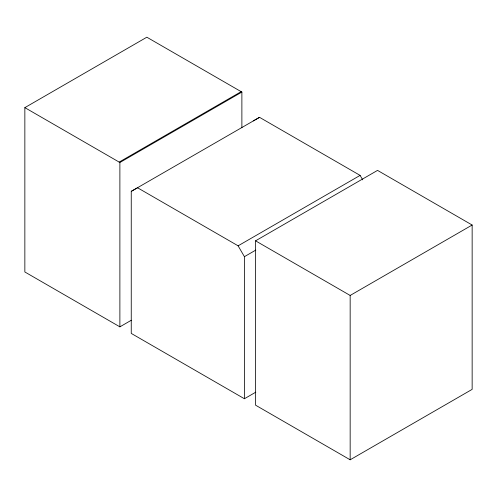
<?xml version="1.0" encoding="UTF-8"?>
<svg xmlns="http://www.w3.org/2000/svg" width="497" height="497" viewBox="0 0 497 497"><rect width="100%" height="100%" fill="white"/><g stroke="black" fill="none" stroke-linecap="round" stroke-linejoin="round"><path stroke-width="0.75" d="M131.283 320.267L119.883 326.846L24.85 271.977L24.85 107.638L146.839 37.207L241.877 92.075L241.877 127.735M119.168 162.09L241.157 91.659M24.85 107.638L119.883 162.507L241.877 92.075M255.806 392.164L244.412 398.743L131.251 333.412L131.251 191.339L259.546 117.342L360.101 175.391L362.698 179.858M131.251 191.339L137.557 187.773L238.113 245.822L360.101 175.391M255.545 240.828L377.534 170.396L472.15 225.023L472.15 389.362L350.161 459.793L255.545 405.167L255.545 240.828L350.161 295.454L472.15 225.023M244.412 398.743L244.412 256.669L255.806 250.09M253.246 120.908L259.546 117.342M238.113 245.822L244.412 256.669M350.161 295.454L350.161 459.793M119.883 162.507L119.883 326.846"/></g></svg>
